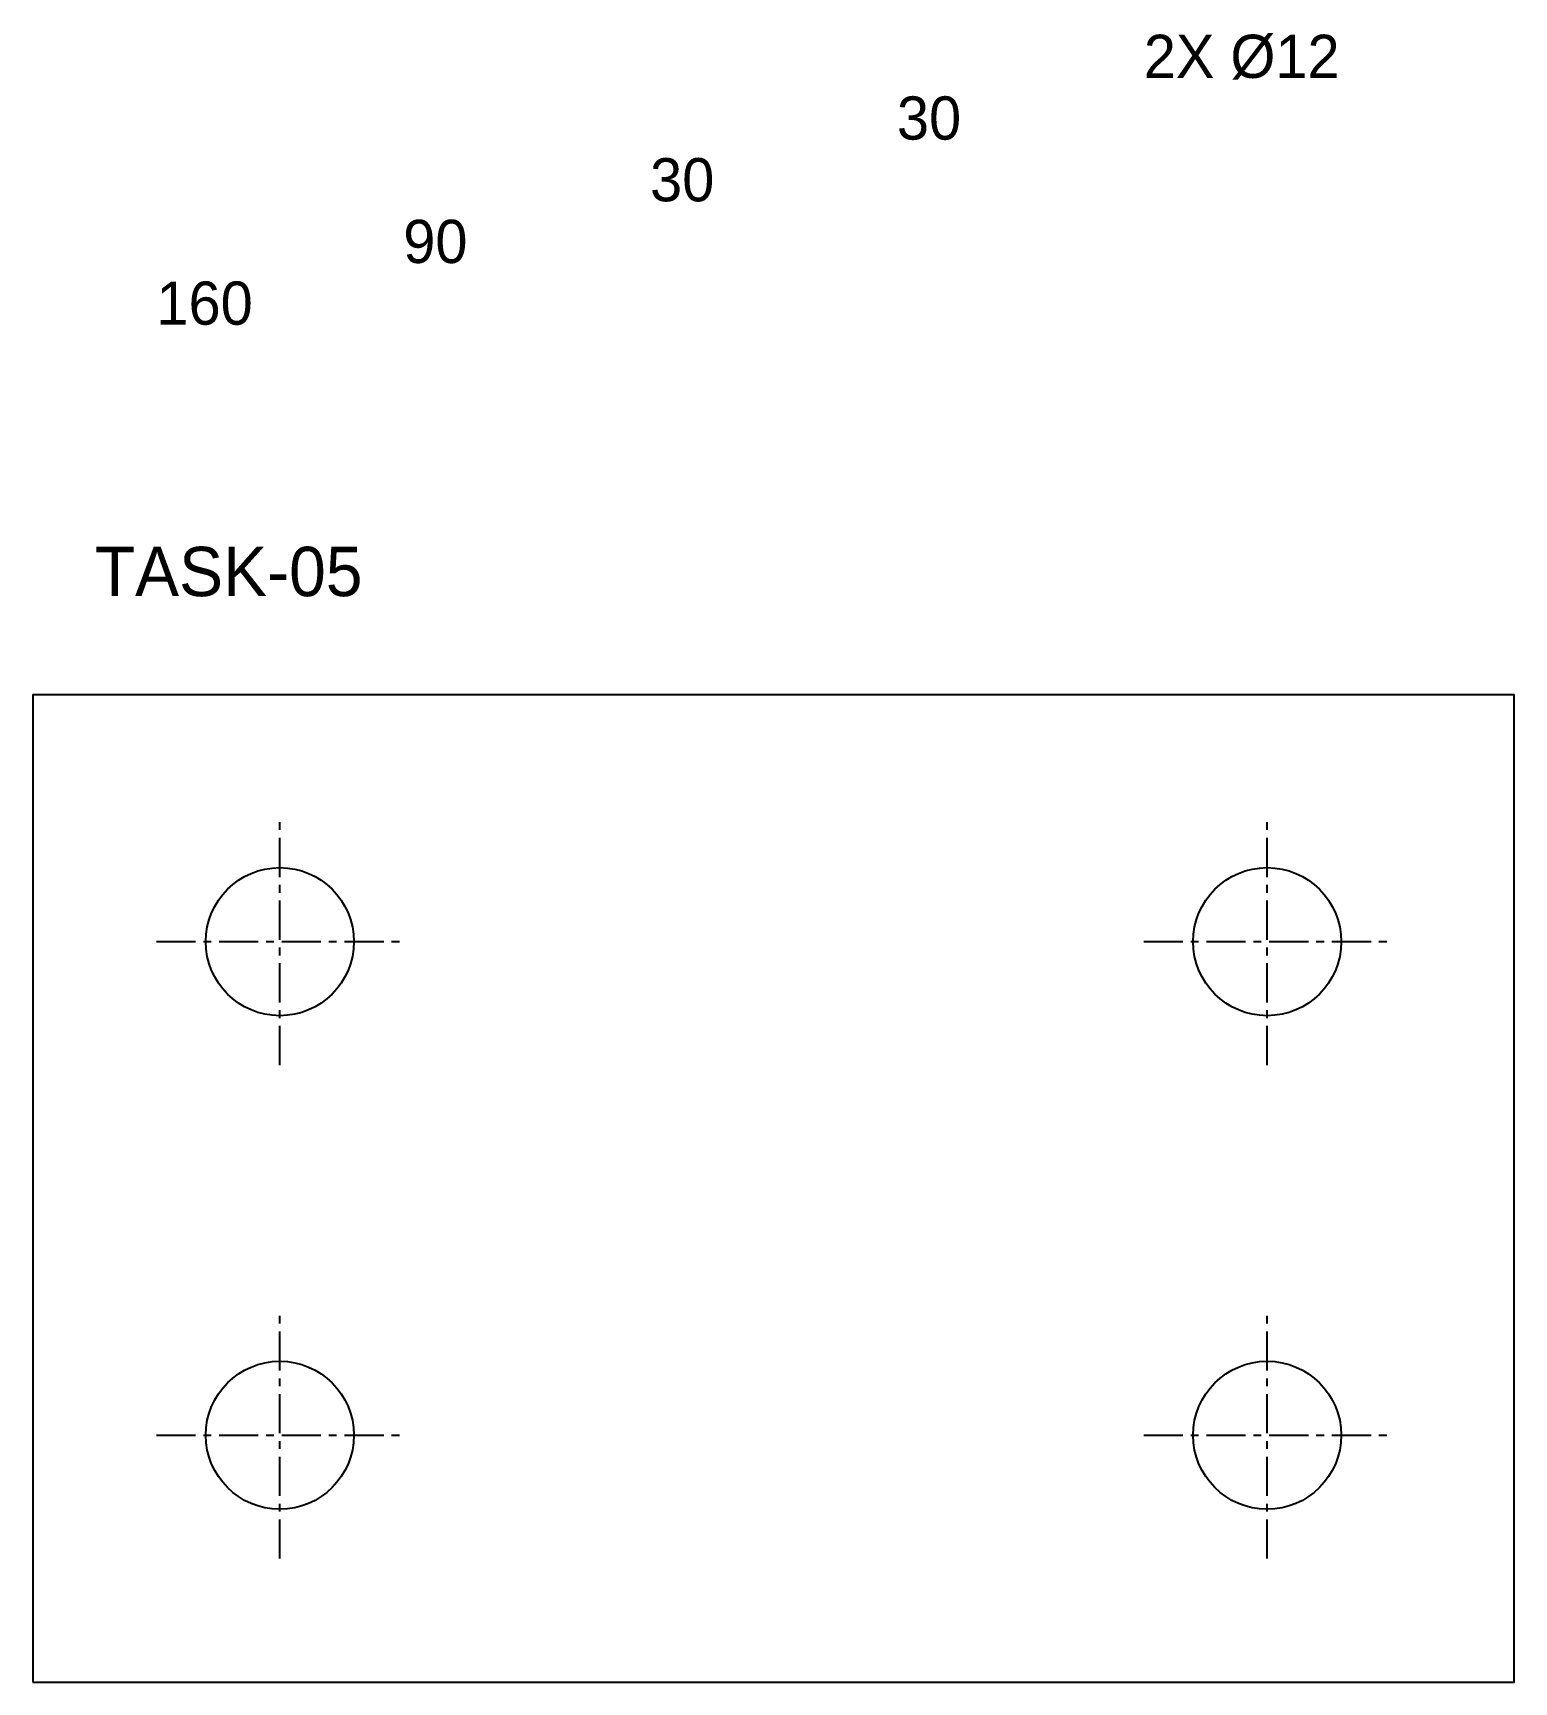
# Model space of a CAD drawing. Header units: metres. Extents: x 0 to 120, y 0 to 134.
import ezdxf

# ---------------------------------------------------------------- set-up
doc = ezdxf.new("R2010")
doc.units = ezdxf.units.M
doc.linetypes.add('CENTER', pattern=[5.08, 3.175, -0.635, 0.635, -0.635])
for name, color, linetype in [('CENTER', 5, 'CENTER'), ('DIM', 2, 'Continuous'), ('HOLE', 1, 'Continuous'), ('OUTLINE', 7, 'Continuous'), ('TEXT', 6, 'Continuous')]:
    doc.layers.add(name, color=color, linetype=linetype)

msp = doc.modelspace()

# ---------------------------------------------------------------- linework, layer by layer
at = {"layer": 'CENTER'}
for p, q in [((20, 50), (20, 70)), ((100, 50), (100, 70)), ((10, 60), (30, 60)), ((90, 60), (110, 60)), ((20, 10), (20, 30)), ((100, 10), (100, 30)), ((10, 20), (30, 20)), ((90, 20), (110, 20))]:
    msp.add_line(p, q, dxfattribs=at)
at = {"layer": 'HOLE'}
for centre in [(20, 60), (100, 60), (20, 20), (100, 20)]:
    msp.add_circle(centre, 6, dxfattribs=at)
at = {"layer": 'OUTLINE'}
msp.add_lwpolyline([(0, 0), (120, 0), (120, 80), (0, 80), (0, 0)], dxfattribs=at)

# ---------------------------------------------------------------- texts
at = {"layer": 'DIM'}
for s, p in [('2X Ø12', (90, 130)), ('30', (70, 125)), ('30', (50, 120)), ('90', (30, 115)), ('160', (10, 110))]:
    msp.add_text(s, height=3.5, dxfattribs=at).set_placement(p)
at = {"layer": 'TEXT'}
msp.add_text('TASK-05', height=4, dxfattribs=at).set_placement((5, 88))

doc.saveas('drawing.dxf')
